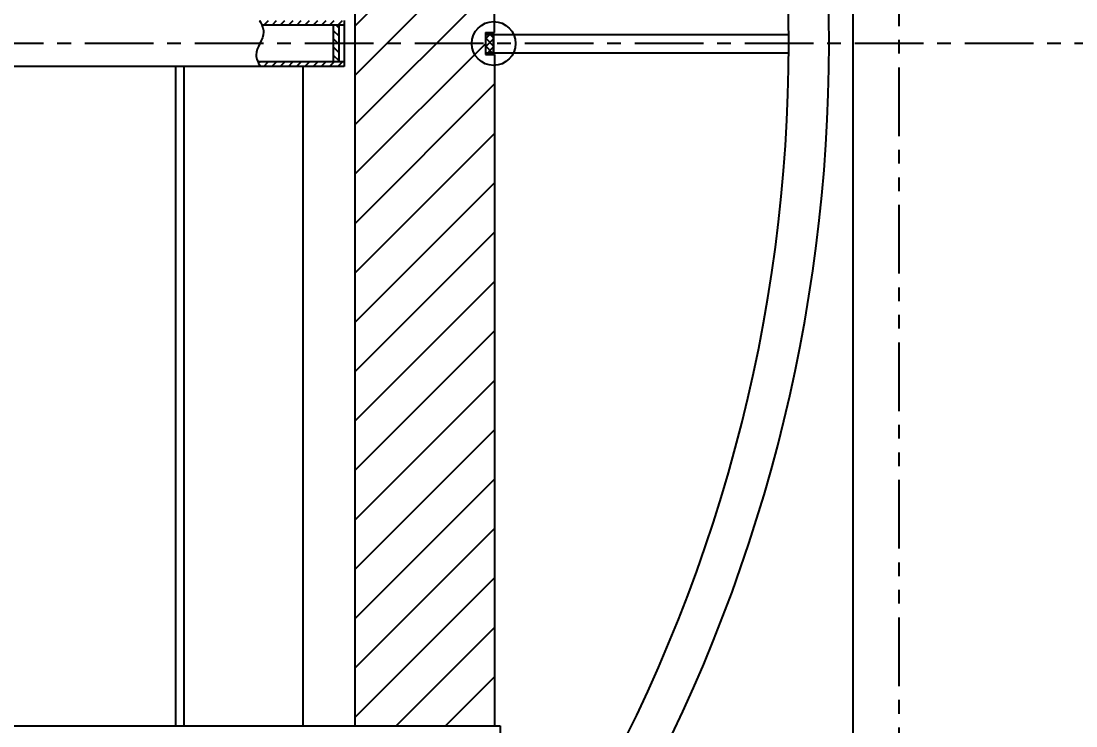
# Model space of a CAD drawing. Header units: millimetres. Extents: x -375 to 12388, y -150 to 8760.
# Drawn here: x 7462 to 8037, y 5969 to 6353 of the extents above; entities that cross this region are included whole.
import ezdxf

# ---------------------------------------------------------------- set-up
doc = ezdxf.new("R2010")
doc.units = ezdxf.units.MM
doc.header["$LTSCALE"] = 30
doc.linetypes.add('CENTER', pattern=[2, 1.25, -0.25, 0.25, -0.25])
doc.linetypes.add('PHANTOM', pattern=[2.5, 1.25, -0.25, 0.25, -0.25, 0.25, -0.25])
doc.layers.get('Defpoints').update_dxf_attribs({"color": 241})
for name, color, linetype in [('1轮廓实线层', 4, 'Continuous'), ('2细线层', 7, 'Continuous'), ('3中心线层', 1, 'CENTER'), ('5剖面线层', 2, 'Continuous'), ('7标注层', 1, 'Continuous'), ('8符号标注层', 31, 'Continuous'), ('9双点划线层', 6, 'PHANTOM')]:
    doc.layers.add(name, color=color, linetype=linetype)
doc.styles.add('TH_GBDIM', font='romans.shx', dxfattribs={"width": 0.7, "bigfont": 'hzfs.shx'})
doc.dimstyles.new('TH_GBDIM', dxfattribs={"dimscale": 15, "dimtxt": 3.5, "dimasz": 2.5, "dimexe": 2, "dimexo": 0, "dimgap": 1.5, "dimtad": 1, "dimdec": 1, "dimdsep": 46, "dimtxsty": 'TH_GBDIM', "dimcen": 2.5, "dimclrd": 256, "dimclre": 256, "dimclrt": 3, "dimadec": 0, "dimazin": 2, "dimtfac": 0.714286, "dimtdec": 1, "dimtmove": 0, "dimatfit": 3, "dimfxl": 0, "dimtzin": 0, "dimlwd": -1, "dimlwe": -1, "dimarcsym": 0})

# ---------------------------------------------------------------- blocks, each defined once
blk = doc.blocks.new('浮头盖')
at = {"layer": '1轮廓实线层'}
for p, q in [((-174.64, 5), (-13.67, 5)), ((-174.64, -5), (-174.64, 5)), ((-174.64, -5), (-13.67, -5))]:
    blk.add_line(p, q, dxfattribs=at)
for radius, start, end in [(850, 329.64912, 30.35088), (872, 330.64283, 29.35717)]:
    blk.add_arc((-863.65, 0), radius, start, end, dxfattribs=at)
blk = doc.blocks.new('*D51')
at = {"layer": '7标注层'}
for p, q in [((894.33, 6340.99), (894.33, 5364.81)), ((8202.36, 6340.99), (8202.36, 5364.81)), ((931.83, 5394.81), (8164.86, 5394.81))]:
    blk.add_line(p, q, dxfattribs=at)
for points in [[(931.83, 5401.06), (931.83, 5388.56), (894.33, 5394.81)], [(8164.86, 5401.06), (8164.86, 5388.56), (8202.36, 5394.81)]]:
    blk.add_solid(points, dxfattribs=at)
at = {"layer": 'Defpoints', "color": 0}
for p in [(894.33, 6340.99), (8202.36, 6340.99), (8202.36, 5394.81)]:
    blk.add_point(p, dxfattribs=at)
at = {"layer": '7标注层', "color": 3, "insert": (4548.34, 5443.56), "char_height": 52.5, "attachment_point": 5, "style": 'TH_GBDIM'}
blk.add_mtext('{~7308}{}{}', dxfattribs=at)

msp = doc.modelspace()

# ---------------------------------------------------------------- hatches: boundary and pattern name
at = {"layer": '5剖面线层'}
h = msp.add_hatch(dxfattribs=at)
h.set_pattern_fill('ANSI31', color=256, scale=6, style=0)
h.paths.add_polyline_path([(7714.83, 6785.99), (7645.33, 6785.99), (7651.5, 6766.99), (7643.83, 6766.99), (7643.83, 6738.86), (7644.83, 6738.28), (7717.33, 6738.28), (7719.83, 6740.78), (7719.83, 6766.99), (7714.83, 6766.99)])
h.paths.add_polyline_path([(7719.83, 6710.53), (7717.33, 6713.03), (7644.83, 6713.03), (7643.83, 6712.45), (7643.83, 6340.99), (7714.83, 6340.99), (7714.83, 6346.99), (7719.83, 6346.99)])
h.paths.add_polyline_path([(7719.83, 6334.99), (7714.83, 6334.99), (7714.83, 6340.99), (7643.83, 6340.99), (7643.83, 5968.82), (7719.83, 5968.82)])
h.paths.add_polyline_path([(7719.83, 5943.82), (7643.83, 5943.82), (7643.83, 5914.99), (7651.5, 5914.99), (7645.33, 5895.99), (7714.83, 5895.99), (7714.83, 5914.99), (7719.83, 5914.99)])
h = msp.add_hatch(dxfattribs=at)
h.set_pattern_fill('ANSI37', color=256, style=0)
h.set_pattern_definition([(45, (6594.8115, 5232.5452), (-2.245064, 2.245064), []), (135, (6594.8115, 5232.5452), (-2.245064, -2.245064), [])])
h.paths.add_polyline_path([(7719.33, 5908.99), (7714.83, 5908.99), (7714.83, 5895.99), (7714.83, 5894.99), (7719.33, 5894.99)])
h.paths.add_polyline_path([(7719.33, 6340.99), (7714.83, 6340.99), (7714.83, 6335.99), (7719.33, 6335.99)])
h.paths.add_polyline_path([(7719.33, 6345.99), (7714.83, 6345.99), (7714.83, 6340.99), (7719.33, 6340.99)])
h.paths.add_polyline_path([(7719.33, 6786.99), (7714.83, 6786.99), (7714.83, 6785.99), (7714.83, 6772.99), (7719.33, 6772.99)])
h = msp.add_hatch(dxfattribs=at)
h.set_pattern_fill('ANSI31', color=256, style=0)
h.set_pattern_definition([(45, (4843.3052, 3573.3833), (-2.245064, 2.245064), [])])
edge = h.paths.add_edge_path()
edge.add_spline(control_points=[(7591.69, 6353.49), (7592.12, 6352.65), (7592.55, 6351.82), (7592.91, 6350.99)], knot_values=[0, 0, 0, 0, 2.648049, 2.648049, 2.648049, 2.648049], degree=3, periodic=0)
edge.add_line((7592.91, 6350.99), (7637.83, 6350.99))
edge.add_line((7637.83, 6350.99), (7637.83, 6353.49))
edge.add_line((7637.83, 6353.49), (7591.69, 6353.49))
edge = h.paths.add_edge_path()
edge.add_line((7637.83, 6328.49), (7637.83, 6330.99))
edge.add_line((7637.83, 6330.99), (7590.73, 6330.99))
edge.add_spline(control_points=[(7590.73, 6330.99), (7591.09, 6330.15), (7591.52, 6329.32), (7591.95, 6328.49)], knot_values=[23.705616, 23.705616, 23.705616, 23.705616, 26.353664, 26.353664, 26.353664, 26.353664], degree=3, periodic=0)
edge.add_line((7591.95, 6328.49), (7637.83, 6328.49))
h = msp.add_hatch(dxfattribs=at)
h.set_pattern_fill('ANSI31', color=256, angle=90, style=0)
h.set_pattern_definition([(135, (4843.3052, 3573.3833), (-2.245064, -2.245064), [])])
h.paths.add_polyline_path([(7634.83, 6350.99), (7631.83, 6350.99), (7631.83, 6340.99), (7634.83, 6340.99)])
h.paths.add_polyline_path([(7634.83, 6340.99), (7631.83, 6340.99), (7631.83, 6330.99), (7634.83, 6330.99)])

# ---------------------------------------------------------------- linework, layer by layer
at = {"layer": '1轮廓实线层'}
for p, q in [((7643.83, 5968.82), (7643.83, 6713.15)), ((7719.83, 6346.99), (7719.83, 6710.53)), ((7915.36, 6638.47), (7915.36, 5826.99)), ((7637.83, 6353.49), (7637.83, 6328.49)), ((7637.83, 6350.99), (7592.91, 6350.99)), ((7631.83, 6350.99), (7631.83, 6330.99)), ((7634.83, 6350.99), (7634.83, 6330.99)), ((7714.83, 6346.99), (7719.83, 6346.99)), ((7714.83, 6346.99), (7714.83, 6334.99)), ((7714.83, 6345.99), (7719.33, 6345.99)), ((7719.33, 6345.99), (7719.33, 6335.99)), ((7714.83, 6335.99), (7719.33, 6335.99)), ((7637.83, 6330.99), (7590.73, 6330.99)), ((7714.83, 6334.99), (7719.83, 6334.99)), ((7719.83, 6334.99), (7719.83, 5968.82)), ((7550.33, 6328.49), (7407.83, 6328.49)), ((7545.83, 6328.49), (7545.83, 5968.82)), ((7637.83, 6328.49), (7550.33, 6328.49)), ((7550.33, 6328.49), (7550.33, 5968.82)), ((7615.33, 6328.49), (7615.33, 5968.82)), ((1722.83, 5968.82), (7722.83, 5968.82)), ((7722.83, 5968.82), (7722.83, 5943.82))]:
    msp.add_line(p, q, dxfattribs=at)
for major_axis, ratio in [((0, 512), 0.511719), ((0, 500), 0.5)]:
    msp.add_ellipse((7940.36, 6340.99), major_axis=major_axis, ratio=ratio, start_param=3.141593, end_param=6.283185, dxfattribs=at)
at = {"layer": '2细线层'}
msp.add_spline([(7591.69, 6353.49), (7593.84, 6347.26), (7589.8, 6334.72), (7591.95, 6328.49)], degree=3, dxfattribs=at)
at = {"layer": '3中心线层'}
msp.add_line((8253.8, 6340.99), (868.24, 6340.99), dxfattribs=at)
at = {"layer": '8符号标注层'}
msp.add_circle((7719.33, 6340.99), 11.94, dxfattribs=at)
at = {"layer": '9双点划线层'}
msp.add_line((7940.36, 6852.99), (7940.36, 5828.99), dxfattribs=at)

# ---------------------------------------------------------------- block references
at = {"layer": '1轮廓实线层'}
msp.add_blockref('浮头盖', (7893.96, 6340.99), dxfattribs=at)

# ---------------------------------------------------------------- dimensions: what is measured, and where the dimension line sits
at = {"layer": '7标注层'}
dim = msp.add_linear_dim(base=(8202.36, 5394.81), p1=(894.33, 6340.99), p2=(8202.36, 6340.99), text='{~<>}{}{}', dimstyle='TH_GBDIM', override={"dimexo": 0, "dimgap": 1.5, "dimtad": 1, "dimjust": 0, "dimdec": 1, "dimlfac": 1, "dimse1": 0, "dimse2": 0, "dimsd1": 0, "dimsd2": 0}, dxfattribs=at)
dim.commit()
dim.dimension.update_dxf_attribs({"geometry": '*D51', "text_midpoint": (4548.34, 5394.81), "dimtype": 160})

doc.saveas('drawing.dxf')
